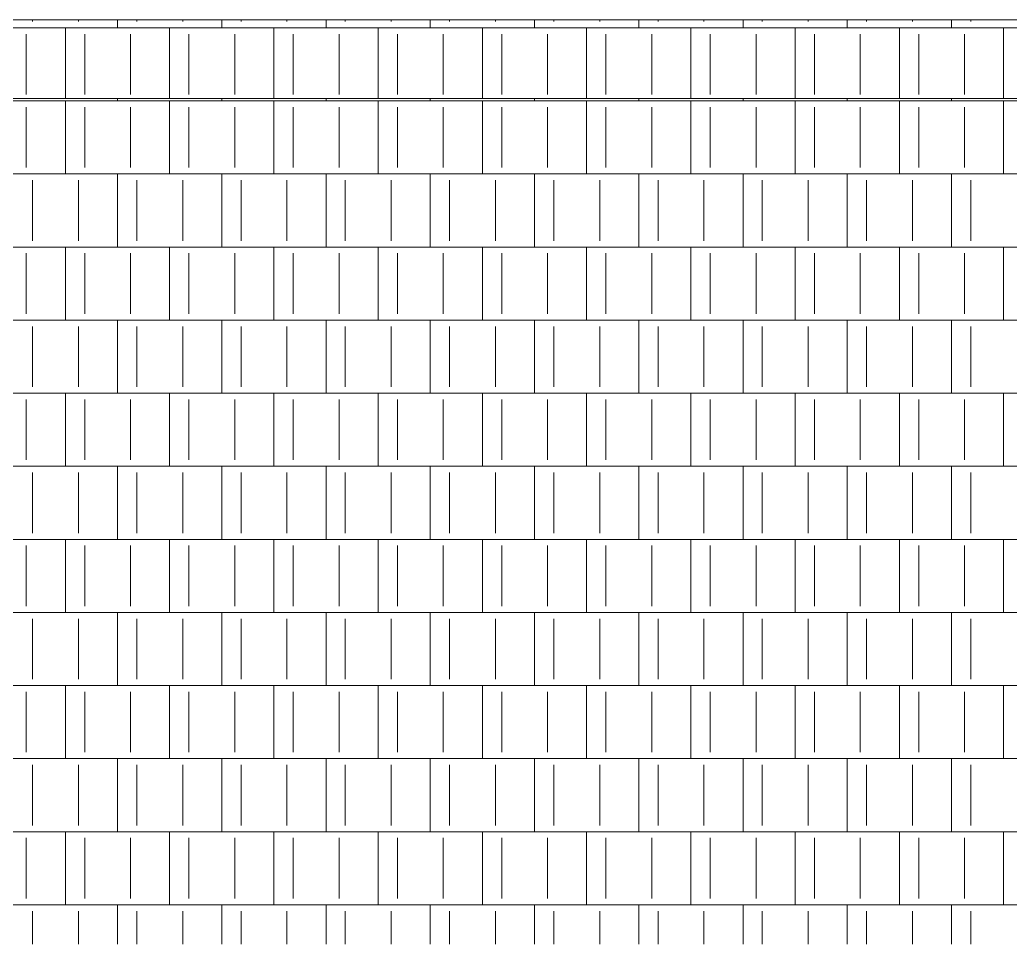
# Model space of a CAD drawing. Header units: metres. Extents: x -111189 to -108577, y -72951 to -72647.
# Drawn here: x -108819.28 to -108817.38, y -72935.984 to -72934.21 of the extents above; entities that cross this region are included whole.
import ezdxf

# ---------------------------------------------------------------- set-up
doc = ezdxf.new("R2010")
doc.units = ezdxf.units.M
doc.header["$MEASUREMENT"] = 0
doc.layers.add('03 - COBERTURA', color=7, linetype='Continuous')
doc.layers.add('05 - PAREDES..35', color=7, linetype='Continuous')

# ---------------------------------------------------------------- blocks, each defined once
blk = doc.blocks.new('*X2182', base_point=(-108649.9121, -72941.9624))
at = {"layer": '05 - PAREDES..35', "color": 251, "linetype": 'Continuous', "lineweight": 13}
for p, q in [((-108819.2552, -72934.2135), (-108819.2552, -72934.2103)), ((-108819.1672, -72934.2135), (-108819.1672, -72934.2103)), ((-108819.0922, -72934.2256), (-108819.0922, -72934.2103)), ((-108819.0552, -72934.2135), (-108819.0552, -72934.2103)), ((-108818.9672, -72934.2135), (-108818.9672, -72934.2103)), ((-108818.8922, -72934.2103), (-108818.8922, -72934.2256)), ((-108818.8552, -72934.2135), (-108818.8552, -72934.2103)), ((-108818.7672, -72934.2135), (-108818.7672, -72934.2103)), ((-108818.6922, -72934.2256), (-108818.6922, -72934.2103)), ((-108818.6552, -72934.2135), (-108818.6552, -72934.2103)), ((-108818.5672, -72934.2135), (-108818.5672, -72934.2103)), ((-108818.4922, -72934.2103), (-108818.4922, -72934.2256)), ((-108818.4552, -72934.2135), (-108818.4552, -72934.2103)), ((-108818.3672, -72934.2135), (-108818.3672, -72934.2103)), ((-108818.2922, -72934.2256), (-108818.2922, -72934.2103)), ((-108818.2552, -72934.2135), (-108818.2552, -72934.2103)), ((-108818.1672, -72934.2135), (-108818.1672, -72934.2103)), ((-108818.0922, -72934.2103), (-108818.0922, -72934.2256)), ((-108818.0552, -72934.2135), (-108818.0552, -72934.2103)), ((-108817.9672, -72934.2135), (-108817.9672, -72934.2103)), ((-108817.8922, -72934.2256), (-108817.8922, -72934.2103)), ((-108817.8552, -72934.2135), (-108817.8552, -72934.2103)), ((-108817.7672, -72934.2135), (-108817.7672, -72934.2103)), ((-108817.6922, -72934.2103), (-108817.6922, -72934.2256)), ((-108817.6552, -72934.2135), (-108817.6552, -72934.2103)), ((-108817.5672, -72934.2135), (-108817.5672, -72934.2103)), ((-108817.4922, -72934.2256), (-108817.4922, -72934.2103)), ((-108817.4552, -72934.2135), (-108817.4552, -72934.2103)), ((-108819.2922, -72934.2256), (-108818.8922, -72934.2256)), ((-108819.1922, -72934.3616), (-108819.1922, -72934.2256)), ((-108818.9922, -72934.3616), (-108818.9922, -72934.2256)), ((-108818.8922, -72934.2256), (-108818.4922, -72934.2256)), ((-108818.7922, -72934.3616), (-108818.7922, -72934.2256)), ((-108818.5922, -72934.3616), (-108818.5922, -72934.2256)), ((-108818.4922, -72934.2256), (-108818.0922, -72934.2256)), ((-108818.3922, -72934.3616), (-108818.3922, -72934.2256)), ((-108818.1922, -72934.3616), (-108818.1922, -72934.2256)), ((-108818.0922, -72934.2256), (-108817.6922, -72934.2256)), ((-108817.9922, -72934.3616), (-108817.9922, -72934.2256)), ((-108817.7922, -72934.3616), (-108817.7922, -72934.2256)), ((-108817.6922, -72934.2256), (-108817.2922, -72934.2256)), ((-108817.5922, -72934.3616), (-108817.5922, -72934.2256)), ((-108817.3922, -72934.3616), (-108817.3922, -72934.2256)), ((-108819.2672, -72934.3538), (-108819.2672, -72934.2376)), ((-108819.1552, -72934.3538), (-108819.1552, -72934.2376)), ((-108819.0672, -72934.3538), (-108819.0672, -72934.2376)), ((-108818.9552, -72934.3538), (-108818.9552, -72934.2376)), ((-108818.8672, -72934.3538), (-108818.8672, -72934.2376)), ((-108818.7552, -72934.3538), (-108818.7552, -72934.2376)), ((-108818.6672, -72934.3538), (-108818.6672, -72934.2376)), ((-108818.5552, -72934.3538), (-108818.5552, -72934.2376)), ((-108818.4672, -72934.3538), (-108818.4672, -72934.2376)), ((-108818.3552, -72934.3538), (-108818.3552, -72934.2376)), ((-108818.2672, -72934.3538), (-108818.2672, -72934.2376)), ((-108818.1552, -72934.3538), (-108818.1552, -72934.2376)), ((-108818.0672, -72934.3538), (-108818.0672, -72934.2376)), ((-108817.9552, -72934.3538), (-108817.9552, -72934.2376)), ((-108817.8672, -72934.3538), (-108817.8672, -72934.2376)), ((-108817.7552, -72934.3538), (-108817.7552, -72934.2376)), ((-108817.6672, -72934.3538), (-108817.6672, -72934.2376)), ((-108817.5552, -72934.3538), (-108817.5552, -72934.2376)), ((-108817.4672, -72934.3538), (-108817.4672, -72934.2376))]:
    blk.add_line(p, q, dxfattribs=at)
blk = doc.blocks.new('Corte Elem_1496_1', base_point=(-108649.9121, -72941.9624))
at = {"layer": '05 - PAREDES..35', "lineweight": 0}
blk.add_blockref('*X2182', (-108649.9121, -72941.9624), dxfattribs=at)
blk = doc.blocks.new('Corte Elem_1506_1', base_point=(-108649.9121, -72941.9624))
at = {"layer": '03 - COBERTURA', "color": 251, "linetype": 'Continuous', "lineweight": 13}
blk.add_line((-108813.9422, -72934.2103), (-108820.7922, -72934.2103), dxfattribs=at)
blk = doc.blocks.new('*X2203', base_point=(-108649.9121, -72941.9624))
at = {"layer": '03 - COBERTURA', "color": 7, "linetype": 'Continuous', "lineweight": 13}
for p, q in [((-108819.1922, -72934.3658), (-108819.5922, -72934.3658)), ((-108818.7922, -72934.3658), (-108819.1922, -72934.3658)), ((-108819.1922, -72934.3658), (-108819.1922, -72934.5061)), ((-108819.0922, -72934.3658), (-108819.0922, -72934.3616)), ((-108818.9922, -72934.5061), (-108818.9922, -72934.3658)), ((-108818.8922, -72934.3658), (-108818.8922, -72934.3616)), ((-108818.3922, -72934.3658), (-108818.7922, -72934.3658)), ((-108818.7922, -72934.3658), (-108818.7922, -72934.5061)), ((-108818.6922, -72934.3658), (-108818.6922, -72934.3616)), ((-108818.5922, -72934.5061), (-108818.5922, -72934.3658)), ((-108818.4922, -72934.3658), (-108818.4922, -72934.3616)), ((-108817.9922, -72934.3658), (-108818.3922, -72934.3658)), ((-108818.3922, -72934.3658), (-108818.3922, -72934.5061)), ((-108818.2922, -72934.3658), (-108818.2922, -72934.3616)), ((-108818.1922, -72934.5061), (-108818.1922, -72934.3658)), ((-108818.0922, -72934.3658), (-108818.0922, -72934.3616)), ((-108817.5922, -72934.3658), (-108817.9922, -72934.3658)), ((-108817.9922, -72934.3658), (-108817.9922, -72934.5061)), ((-108817.8922, -72934.3658), (-108817.8922, -72934.3616)), ((-108817.7922, -72934.5061), (-108817.7922, -72934.3658)), ((-108817.6922, -72934.3658), (-108817.6922, -72934.3616)), ((-108817.1922, -72934.3658), (-108817.5922, -72934.3658)), ((-108817.5922, -72934.3658), (-108817.5922, -72934.5061)), ((-108817.4922, -72934.3658), (-108817.4922, -72934.3616)), ((-108817.3922, -72934.5061), (-108817.3922, -72934.3658)), ((-108819.2672, -72934.494), (-108819.2672, -72934.3779)), ((-108819.1552, -72934.494), (-108819.1552, -72934.3779)), ((-108819.0672, -72934.494), (-108819.0672, -72934.3779)), ((-108818.9552, -72934.494), (-108818.9552, -72934.3779)), ((-108818.8672, -72934.494), (-108818.8672, -72934.3779)), ((-108818.7552, -72934.494), (-108818.7552, -72934.3779)), ((-108818.6672, -72934.494), (-108818.6672, -72934.3779)), ((-108818.5552, -72934.494), (-108818.5552, -72934.3779)), ((-108818.4672, -72934.494), (-108818.4672, -72934.3779)), ((-108818.3552, -72934.494), (-108818.3552, -72934.3779)), ((-108818.2672, -72934.494), (-108818.2672, -72934.3779)), ((-108818.1552, -72934.494), (-108818.1552, -72934.3779)), ((-108818.0672, -72934.494), (-108818.0672, -72934.3779)), ((-108817.9552, -72934.494), (-108817.9552, -72934.3779)), ((-108817.8672, -72934.494), (-108817.8672, -72934.3779)), ((-108817.7552, -72934.494), (-108817.7552, -72934.3779)), ((-108817.6672, -72934.494), (-108817.6672, -72934.3779)), ((-108817.5552, -72934.494), (-108817.5552, -72934.3779)), ((-108817.4672, -72934.494), (-108817.4672, -72934.3779)), ((-108819.5922, -72934.5061), (-108819.1922, -72934.5061)), ((-108819.2552, -72934.6343), (-108819.2552, -72934.5181)), ((-108819.1922, -72934.5061), (-108818.7922, -72934.5061)), ((-108819.1672, -72934.6343), (-108819.1672, -72934.5181)), ((-108819.0922, -72934.6463), (-108819.0922, -72934.5061)), ((-108819.0552, -72934.6343), (-108819.0552, -72934.5181)), ((-108818.9672, -72934.6343), (-108818.9672, -72934.5181)), ((-108818.8922, -72934.6463), (-108818.8922, -72934.5061)), ((-108818.8552, -72934.6343), (-108818.8552, -72934.5181)), ((-108818.7922, -72934.5061), (-108818.3922, -72934.5061)), ((-108818.7672, -72934.6343), (-108818.7672, -72934.5181)), ((-108818.6922, -72934.6463), (-108818.6922, -72934.5061)), ((-108818.6552, -72934.6343), (-108818.6552, -72934.5181)), ((-108818.5672, -72934.6343), (-108818.5672, -72934.5181)), ((-108818.4922, -72934.6463), (-108818.4922, -72934.5061)), ((-108818.4552, -72934.6343), (-108818.4552, -72934.5181)), ((-108818.3922, -72934.5061), (-108817.9922, -72934.5061)), ((-108818.3672, -72934.6343), (-108818.3672, -72934.5181)), ((-108818.2922, -72934.6463), (-108818.2922, -72934.5061)), ((-108818.2552, -72934.6343), (-108818.2552, -72934.5181)), ((-108818.1672, -72934.6343), (-108818.1672, -72934.5181)), ((-108818.0922, -72934.6463), (-108818.0922, -72934.5061)), ((-108818.0552, -72934.6343), (-108818.0552, -72934.5181)), ((-108817.9922, -72934.5061), (-108817.5922, -72934.5061)), ((-108817.9672, -72934.6343), (-108817.9672, -72934.5181)), ((-108817.8922, -72934.6463), (-108817.8922, -72934.5061)), ((-108817.8552, -72934.6343), (-108817.8552, -72934.5181)), ((-108817.7672, -72934.6343), (-108817.7672, -72934.5181)), ((-108817.6922, -72934.6463), (-108817.6922, -72934.5061)), ((-108817.6552, -72934.6343), (-108817.6552, -72934.5181)), ((-108817.5922, -72934.5061), (-108817.1922, -72934.5061)), ((-108817.5672, -72934.6343), (-108817.5672, -72934.5181)), ((-108817.4922, -72934.6463), (-108817.4922, -72934.5061)), ((-108817.4552, -72934.6343), (-108817.4552, -72934.5181)), ((-108819.1922, -72934.6463), (-108819.5922, -72934.6463)), ((-108818.7922, -72934.6463), (-108819.1922, -72934.6463)), ((-108819.1922, -72934.6463), (-108819.1922, -72934.7865)), ((-108818.9922, -72934.7865), (-108818.9922, -72934.6463)), ((-108818.3922, -72934.6463), (-108818.7922, -72934.6463)), ((-108818.7922, -72934.6463), (-108818.7922, -72934.7865)), ((-108818.5922, -72934.7865), (-108818.5922, -72934.6463)), ((-108817.9922, -72934.6463), (-108818.3922, -72934.6463)), ((-108818.3922, -72934.6463), (-108818.3922, -72934.7865)), ((-108818.1922, -72934.7865), (-108818.1922, -72934.6463)), ((-108817.5922, -72934.6463), (-108817.9922, -72934.6463)), ((-108817.9922, -72934.6463), (-108817.9922, -72934.7865)), ((-108817.7922, -72934.7865), (-108817.7922, -72934.6463)), ((-108817.1922, -72934.6463), (-108817.5922, -72934.6463)), ((-108817.5922, -72934.6463), (-108817.5922, -72934.7865)), ((-108817.3922, -72934.7865), (-108817.3922, -72934.6463)), ((-108819.2672, -72934.7745), (-108819.2672, -72934.6584)), ((-108819.1552, -72934.7745), (-108819.1552, -72934.6584)), ((-108819.0672, -72934.7745), (-108819.0672, -72934.6584)), ((-108818.9552, -72934.7745), (-108818.9552, -72934.6584)), ((-108818.8672, -72934.7745), (-108818.8672, -72934.6584)), ((-108818.7552, -72934.7745), (-108818.7552, -72934.6584)), ((-108818.6672, -72934.7745), (-108818.6672, -72934.6584)), ((-108818.5552, -72934.7745), (-108818.5552, -72934.6584)), ((-108818.4672, -72934.7745), (-108818.4672, -72934.6584)), ((-108818.3552, -72934.7745), (-108818.3552, -72934.6584)), ((-108818.2672, -72934.7745), (-108818.2672, -72934.6584)), ((-108818.1552, -72934.7745), (-108818.1552, -72934.6584)), ((-108818.0672, -72934.7745), (-108818.0672, -72934.6584)), ((-108817.9552, -72934.7745), (-108817.9552, -72934.6584)), ((-108817.8672, -72934.7745), (-108817.8672, -72934.6584)), ((-108817.7552, -72934.7745), (-108817.7552, -72934.6584)), ((-108817.6672, -72934.7745), (-108817.6672, -72934.6584)), ((-108817.5552, -72934.7745), (-108817.5552, -72934.6584)), ((-108817.4672, -72934.7745), (-108817.4672, -72934.6584)), ((-108819.5922, -72934.7865), (-108819.1922, -72934.7865)), ((-108819.1922, -72934.7865), (-108818.7922, -72934.7865)), ((-108819.0922, -72934.9268), (-108819.0922, -72934.7865)), ((-108818.8922, -72934.9268), (-108818.8922, -72934.7865)), ((-108818.7922, -72934.7865), (-108818.3922, -72934.7865)), ((-108818.6922, -72934.9268), (-108818.6922, -72934.7865)), ((-108818.4922, -72934.9268), (-108818.4922, -72934.7865)), ((-108818.3922, -72934.7865), (-108817.9922, -72934.7865)), ((-108818.2922, -72934.9268), (-108818.2922, -72934.7865)), ((-108818.0922, -72934.9268), (-108818.0922, -72934.7865)), ((-108817.9922, -72934.7865), (-108817.5922, -72934.7865)), ((-108817.8922, -72934.9268), (-108817.8922, -72934.7865)), ((-108817.6922, -72934.9268), (-108817.6922, -72934.7865)), ((-108817.5922, -72934.7865), (-108817.1922, -72934.7865)), ((-108817.4922, -72934.9268), (-108817.4922, -72934.7865)), ((-108819.2552, -72934.9147), (-108819.2552, -72934.7986)), ((-108819.1672, -72934.9147), (-108819.1672, -72934.7986)), ((-108819.0552, -72934.9147), (-108819.0552, -72934.7986)), ((-108818.9672, -72934.9147), (-108818.9672, -72934.7986)), ((-108818.8552, -72934.9147), (-108818.8552, -72934.7986)), ((-108818.7672, -72934.9147), (-108818.7672, -72934.7986)), ((-108818.6552, -72934.9147), (-108818.6552, -72934.7986)), ((-108818.5672, -72934.9147), (-108818.5672, -72934.7986)), ((-108818.4552, -72934.9147), (-108818.4552, -72934.7986)), ((-108818.3672, -72934.9147), (-108818.3672, -72934.7986)), ((-108818.2552, -72934.9147), (-108818.2552, -72934.7986)), ((-108818.1672, -72934.9147), (-108818.1672, -72934.7986)), ((-108818.0552, -72934.9147), (-108818.0552, -72934.7986)), ((-108817.9672, -72934.9147), (-108817.9672, -72934.7986)), ((-108817.8552, -72934.9147), (-108817.8552, -72934.7986)), ((-108817.7672, -72934.9147), (-108817.7672, -72934.7986)), ((-108817.6552, -72934.9147), (-108817.6552, -72934.7986)), ((-108817.5672, -72934.9147), (-108817.5672, -72934.7986)), ((-108817.4552, -72934.9147), (-108817.4552, -72934.7986)), ((-108819.1922, -72934.9268), (-108819.5922, -72934.9268)), ((-108819.2672, -72935.055), (-108819.2672, -72934.9388)), ((-108818.7922, -72934.9268), (-108819.1922, -72934.9268)), ((-108819.1922, -72934.9268), (-108819.1922, -72935.067)), ((-108819.1552, -72935.055), (-108819.1552, -72934.9388)), ((-108819.0672, -72935.055), (-108819.0672, -72934.9388)), ((-108818.9922, -72935.067), (-108818.9922, -72934.9268)), ((-108818.9552, -72935.055), (-108818.9552, -72934.9388)), ((-108818.8672, -72935.055), (-108818.8672, -72934.9388)), ((-108818.3922, -72934.9268), (-108818.7922, -72934.9268)), ((-108818.7922, -72934.9268), (-108818.7922, -72935.067)), ((-108818.7552, -72935.055), (-108818.7552, -72934.9388)), ((-108818.6672, -72935.055), (-108818.6672, -72934.9388)), ((-108818.5922, -72935.067), (-108818.5922, -72934.9268)), ((-108818.5552, -72935.055), (-108818.5552, -72934.9388)), ((-108818.4672, -72935.055), (-108818.4672, -72934.9388)), ((-108817.9922, -72934.9268), (-108818.3922, -72934.9268)), ((-108818.3922, -72934.9268), (-108818.3922, -72935.067)), ((-108818.3552, -72935.055), (-108818.3552, -72934.9388)), ((-108818.2672, -72935.055), (-108818.2672, -72934.9388)), ((-108818.1922, -72935.067), (-108818.1922, -72934.9268)), ((-108818.1552, -72935.055), (-108818.1552, -72934.9388)), ((-108818.0672, -72935.055), (-108818.0672, -72934.9388)), ((-108817.5922, -72934.9268), (-108817.9922, -72934.9268)), ((-108817.9922, -72934.9268), (-108817.9922, -72935.067)), ((-108817.9552, -72935.055), (-108817.9552, -72934.9388)), ((-108817.8672, -72935.055), (-108817.8672, -72934.9388)), ((-108817.7922, -72935.067), (-108817.7922, -72934.9268)), ((-108817.7552, -72935.055), (-108817.7552, -72934.9388)), ((-108817.6672, -72935.055), (-108817.6672, -72934.9388)), ((-108817.1922, -72934.9268), (-108817.5922, -72934.9268)), ((-108817.5922, -72934.9268), (-108817.5922, -72935.067)), ((-108817.5552, -72935.055), (-108817.5552, -72934.9388)), ((-108817.4672, -72935.055), (-108817.4672, -72934.9388)), ((-108817.3922, -72935.067), (-108817.3922, -72934.9268)), ((-108819.5922, -72935.067), (-108819.1922, -72935.067)), ((-108819.1922, -72935.067), (-108818.7922, -72935.067)), ((-108819.0922, -72935.2073), (-108819.0922, -72935.067)), ((-108818.8922, -72935.2073), (-108818.8922, -72935.067)), ((-108818.7922, -72935.067), (-108818.3922, -72935.067)), ((-108818.6922, -72935.2073), (-108818.6922, -72935.067)), ((-108818.4922, -72935.2073), (-108818.4922, -72935.067)), ((-108818.3922, -72935.067), (-108817.9922, -72935.067)), ((-108818.2922, -72935.2073), (-108818.2922, -72935.067)), ((-108818.0922, -72935.2073), (-108818.0922, -72935.067)), ((-108817.9922, -72935.067), (-108817.5922, -72935.067)), ((-108817.8922, -72935.2073), (-108817.8922, -72935.067)), ((-108817.6922, -72935.2073), (-108817.6922, -72935.067)), ((-108817.5922, -72935.067), (-108817.1922, -72935.067)), ((-108817.4922, -72935.2073), (-108817.4922, -72935.067)), ((-108819.2552, -72935.1952), (-108819.2552, -72935.0791)), ((-108819.1672, -72935.1952), (-108819.1672, -72935.0791)), ((-108819.0552, -72935.1952), (-108819.0552, -72935.0791)), ((-108818.9672, -72935.1952), (-108818.9672, -72935.0791)), ((-108818.8552, -72935.1952), (-108818.8552, -72935.0791)), ((-108818.7672, -72935.1952), (-108818.7672, -72935.0791)), ((-108818.6552, -72935.1952), (-108818.6552, -72935.0791)), ((-108818.5672, -72935.1952), (-108818.5672, -72935.0791)), ((-108818.4552, -72935.1952), (-108818.4552, -72935.0791)), ((-108818.3672, -72935.1952), (-108818.3672, -72935.0791)), ((-108818.2552, -72935.1952), (-108818.2552, -72935.0791)), ((-108818.1672, -72935.1952), (-108818.1672, -72935.0791)), ((-108818.0552, -72935.1952), (-108818.0552, -72935.0791)), ((-108817.9672, -72935.1952), (-108817.9672, -72935.0791)), ((-108817.8552, -72935.1952), (-108817.8552, -72935.0791)), ((-108817.7672, -72935.1952), (-108817.7672, -72935.0791)), ((-108817.6552, -72935.1952), (-108817.6552, -72935.0791)), ((-108817.5672, -72935.1952), (-108817.5672, -72935.0791)), ((-108817.4552, -72935.1952), (-108817.4552, -72935.0791)), ((-108819.1922, -72935.2073), (-108819.5922, -72935.2073)), ((-108819.2672, -72935.3355), (-108819.2672, -72935.2193)), ((-108818.7922, -72935.2073), (-108819.1922, -72935.2073)), ((-108819.1922, -72935.2073), (-108819.1922, -72935.3475)), ((-108819.1552, -72935.3355), (-108819.1552, -72935.2193)), ((-108819.0672, -72935.3355), (-108819.0672, -72935.2193)), ((-108818.9922, -72935.3475), (-108818.9922, -72935.2073)), ((-108818.9552, -72935.3355), (-108818.9552, -72935.2193)), ((-108818.8672, -72935.3355), (-108818.8672, -72935.2193)), ((-108818.3922, -72935.2073), (-108818.7922, -72935.2073)), ((-108818.7922, -72935.2073), (-108818.7922, -72935.3475)), ((-108818.7552, -72935.3355), (-108818.7552, -72935.2193)), ((-108818.6672, -72935.3355), (-108818.6672, -72935.2193)), ((-108818.5922, -72935.3475), (-108818.5922, -72935.2073)), ((-108818.5552, -72935.3355), (-108818.5552, -72935.2193)), ((-108818.4672, -72935.3355), (-108818.4672, -72935.2193)), ((-108817.9922, -72935.2073), (-108818.3922, -72935.2073)), ((-108818.3922, -72935.2073), (-108818.3922, -72935.3475)), ((-108818.3552, -72935.3355), (-108818.3552, -72935.2193)), ((-108818.2672, -72935.3355), (-108818.2672, -72935.2193)), ((-108818.1922, -72935.3475), (-108818.1922, -72935.2073)), ((-108818.1552, -72935.3355), (-108818.1552, -72935.2193)), ((-108818.0672, -72935.3355), (-108818.0672, -72935.2193)), ((-108817.5922, -72935.2073), (-108817.9922, -72935.2073)), ((-108817.9922, -72935.2073), (-108817.9922, -72935.3475)), ((-108817.9552, -72935.3355), (-108817.9552, -72935.2193)), ((-108817.8672, -72935.3355), (-108817.8672, -72935.2193)), ((-108817.7922, -72935.3475), (-108817.7922, -72935.2073)), ((-108817.7552, -72935.3355), (-108817.7552, -72935.2193)), ((-108817.6672, -72935.3355), (-108817.6672, -72935.2193)), ((-108817.1922, -72935.2073), (-108817.5922, -72935.2073)), ((-108817.5922, -72935.2073), (-108817.5922, -72935.3475)), ((-108817.5552, -72935.3355), (-108817.5552, -72935.2193)), ((-108817.4672, -72935.3355), (-108817.4672, -72935.2193)), ((-108817.3922, -72935.3475), (-108817.3922, -72935.2073)), ((-108819.5922, -72935.3475), (-108819.1922, -72935.3475)), ((-108819.1922, -72935.3475), (-108818.7922, -72935.3475)), ((-108819.0922, -72935.4877), (-108819.0922, -72935.3475)), ((-108818.8922, -72935.4877), (-108818.8922, -72935.3475)), ((-108818.7922, -72935.3475), (-108818.3922, -72935.3475)), ((-108818.6922, -72935.4877), (-108818.6922, -72935.3475)), ((-108818.4922, -72935.4877), (-108818.4922, -72935.3475)), ((-108818.3922, -72935.3475), (-108817.9922, -72935.3475)), ((-108818.2922, -72935.4877), (-108818.2922, -72935.3475)), ((-108818.0922, -72935.4877), (-108818.0922, -72935.3475)), ((-108817.9922, -72935.3475), (-108817.5922, -72935.3475)), ((-108817.8922, -72935.4877), (-108817.8922, -72935.3475)), ((-108817.6922, -72935.4877), (-108817.6922, -72935.3475)), ((-108817.5922, -72935.3475), (-108817.1922, -72935.3475)), ((-108817.4922, -72935.4877), (-108817.4922, -72935.3475)), ((-108819.2552, -72935.4757), (-108819.2552, -72935.3596)), ((-108819.1672, -72935.4757), (-108819.1672, -72935.3596)), ((-108819.0552, -72935.4757), (-108819.0552, -72935.3596)), ((-108818.9672, -72935.4757), (-108818.9672, -72935.3596)), ((-108818.8552, -72935.4757), (-108818.8552, -72935.3596)), ((-108818.7672, -72935.4757), (-108818.7672, -72935.3596)), ((-108818.6552, -72935.4757), (-108818.6552, -72935.3596)), ((-108818.5672, -72935.4757), (-108818.5672, -72935.3596)), ((-108818.4552, -72935.4757), (-108818.4552, -72935.3596)), ((-108818.3672, -72935.4757), (-108818.3672, -72935.3596)), ((-108818.2552, -72935.4757), (-108818.2552, -72935.3596)), ((-108818.1672, -72935.4757), (-108818.1672, -72935.3596)), ((-108818.0552, -72935.4757), (-108818.0552, -72935.3596)), ((-108817.9672, -72935.4757), (-108817.9672, -72935.3596)), ((-108817.8552, -72935.4757), (-108817.8552, -72935.3596)), ((-108817.7672, -72935.4757), (-108817.7672, -72935.3596)), ((-108817.6552, -72935.4757), (-108817.6552, -72935.3596)), ((-108817.5672, -72935.4757), (-108817.5672, -72935.3596)), ((-108817.4552, -72935.4757), (-108817.4552, -72935.3596)), ((-108819.1922, -72935.4877), (-108819.5922, -72935.4877)), ((-108818.7922, -72935.4877), (-108819.1922, -72935.4877)), ((-108819.1922, -72935.4877), (-108819.1922, -72935.628)), ((-108818.9922, -72935.628), (-108818.9922, -72935.4877)), ((-108818.3922, -72935.4877), (-108818.7922, -72935.4877)), ((-108818.7922, -72935.4877), (-108818.7922, -72935.628)), ((-108818.5922, -72935.628), (-108818.5922, -72935.4877)), ((-108817.9922, -72935.4877), (-108818.3922, -72935.4877)), ((-108818.3922, -72935.4877), (-108818.3922, -72935.628)), ((-108818.1922, -72935.628), (-108818.1922, -72935.4877)), ((-108817.5922, -72935.4877), (-108817.9922, -72935.4877)), ((-108817.9922, -72935.4877), (-108817.9922, -72935.628)), ((-108817.7922, -72935.628), (-108817.7922, -72935.4877)), ((-108817.1922, -72935.4877), (-108817.5922, -72935.4877)), ((-108817.5922, -72935.4877), (-108817.5922, -72935.628)), ((-108817.3922, -72935.628), (-108817.3922, -72935.4877)), ((-108819.2672, -72935.6159), (-108819.2672, -72935.4998)), ((-108819.1552, -72935.6159), (-108819.1552, -72935.4998)), ((-108819.0672, -72935.6159), (-108819.0672, -72935.4998)), ((-108818.9552, -72935.6159), (-108818.9552, -72935.4998)), ((-108818.8672, -72935.6159), (-108818.8672, -72935.4998)), ((-108818.7552, -72935.6159), (-108818.7552, -72935.4998)), ((-108818.6672, -72935.6159), (-108818.6672, -72935.4998)), ((-108818.5552, -72935.6159), (-108818.5552, -72935.4998)), ((-108818.4672, -72935.6159), (-108818.4672, -72935.4998)), ((-108818.3552, -72935.6159), (-108818.3552, -72935.4998)), ((-108818.2672, -72935.6159), (-108818.2672, -72935.4998)), ((-108818.1552, -72935.6159), (-108818.1552, -72935.4998)), ((-108818.0672, -72935.6159), (-108818.0672, -72935.4998)), ((-108817.9552, -72935.6159), (-108817.9552, -72935.4998)), ((-108817.8672, -72935.6159), (-108817.8672, -72935.4998)), ((-108817.7552, -72935.6159), (-108817.7552, -72935.4998)), ((-108817.6672, -72935.6159), (-108817.6672, -72935.4998)), ((-108817.5552, -72935.6159), (-108817.5552, -72935.4998)), ((-108817.4672, -72935.6159), (-108817.4672, -72935.4998)), ((-108819.5922, -72935.628), (-108819.1922, -72935.628)), ((-108819.2552, -72935.7562), (-108819.2552, -72935.64)), ((-108819.1922, -72935.628), (-108818.7922, -72935.628)), ((-108819.1672, -72935.7562), (-108819.1672, -72935.64)), ((-108819.0922, -72935.7682), (-108819.0922, -72935.628)), ((-108819.0552, -72935.7562), (-108819.0552, -72935.64)), ((-108818.9672, -72935.7562), (-108818.9672, -72935.64)), ((-108818.8922, -72935.7682), (-108818.8922, -72935.628)), ((-108818.8552, -72935.7562), (-108818.8552, -72935.64)), ((-108818.7922, -72935.628), (-108818.3922, -72935.628)), ((-108818.7672, -72935.7562), (-108818.7672, -72935.64)), ((-108818.6922, -72935.7682), (-108818.6922, -72935.628)), ((-108818.6552, -72935.7562), (-108818.6552, -72935.64)), ((-108818.5672, -72935.7562), (-108818.5672, -72935.64)), ((-108818.4922, -72935.7682), (-108818.4922, -72935.628)), ((-108818.4552, -72935.7562), (-108818.4552, -72935.64)), ((-108818.3922, -72935.628), (-108817.9922, -72935.628)), ((-108818.3672, -72935.7562), (-108818.3672, -72935.64)), ((-108818.2922, -72935.7682), (-108818.2922, -72935.628)), ((-108818.2552, -72935.7562), (-108818.2552, -72935.64)), ((-108818.1672, -72935.7562), (-108818.1672, -72935.64)), ((-108818.0922, -72935.7682), (-108818.0922, -72935.628)), ((-108818.0552, -72935.7562), (-108818.0552, -72935.64)), ((-108817.9922, -72935.628), (-108817.5922, -72935.628)), ((-108817.9672, -72935.7562), (-108817.9672, -72935.64)), ((-108817.8922, -72935.7682), (-108817.8922, -72935.628)), ((-108817.8552, -72935.7562), (-108817.8552, -72935.64)), ((-108817.7672, -72935.7562), (-108817.7672, -72935.64)), ((-108817.6922, -72935.7682), (-108817.6922, -72935.628)), ((-108817.6552, -72935.7562), (-108817.6552, -72935.64)), ((-108817.5922, -72935.628), (-108817.1922, -72935.628)), ((-108817.5672, -72935.7562), (-108817.5672, -72935.64)), ((-108817.4922, -72935.7682), (-108817.4922, -72935.628)), ((-108817.4552, -72935.7562), (-108817.4552, -72935.64)), ((-108819.1922, -72935.7682), (-108819.5922, -72935.7682)), ((-108818.7922, -72935.7682), (-108819.1922, -72935.7682)), ((-108819.1922, -72935.7682), (-108819.1922, -72935.9085)), ((-108818.9922, -72935.9085), (-108818.9922, -72935.7682)), ((-108818.3922, -72935.7682), (-108818.7922, -72935.7682)), ((-108818.7922, -72935.7682), (-108818.7922, -72935.9085)), ((-108818.5922, -72935.9085), (-108818.5922, -72935.7682)), ((-108817.9922, -72935.7682), (-108818.3922, -72935.7682)), ((-108818.3922, -72935.7682), (-108818.3922, -72935.9085)), ((-108818.1922, -72935.9085), (-108818.1922, -72935.7682)), ((-108817.5922, -72935.7682), (-108817.9922, -72935.7682)), ((-108817.9922, -72935.7682), (-108817.9922, -72935.9085)), ((-108817.7922, -72935.9085), (-108817.7922, -72935.7682)), ((-108817.1922, -72935.7682), (-108817.5922, -72935.7682)), ((-108817.5922, -72935.7682), (-108817.5922, -72935.9085)), ((-108817.3922, -72935.9085), (-108817.3922, -72935.7682)), ((-108819.2672, -72935.8964), (-108819.2672, -72935.7803)), ((-108819.1552, -72935.8964), (-108819.1552, -72935.7803)), ((-108819.0672, -72935.8964), (-108819.0672, -72935.7803)), ((-108818.9552, -72935.8964), (-108818.9552, -72935.7803)), ((-108818.8672, -72935.8964), (-108818.8672, -72935.7803)), ((-108818.7552, -72935.8964), (-108818.7552, -72935.7803)), ((-108818.6672, -72935.8964), (-108818.6672, -72935.7803)), ((-108818.5552, -72935.8964), (-108818.5552, -72935.7803)), ((-108818.4672, -72935.8964), (-108818.4672, -72935.7803)), ((-108818.3552, -72935.8964), (-108818.3552, -72935.7803)), ((-108818.2672, -72935.8964), (-108818.2672, -72935.7803)), ((-108818.1552, -72935.8964), (-108818.1552, -72935.7803)), ((-108818.0672, -72935.8964), (-108818.0672, -72935.7803)), ((-108817.9552, -72935.8964), (-108817.9552, -72935.7803)), ((-108817.8672, -72935.8964), (-108817.8672, -72935.7803)), ((-108817.7552, -72935.8964), (-108817.7552, -72935.7803)), ((-108817.6672, -72935.8964), (-108817.6672, -72935.7803)), ((-108817.5552, -72935.8964), (-108817.5552, -72935.7803)), ((-108817.4672, -72935.8964), (-108817.4672, -72935.7803)), ((-108819.5922, -72935.9085), (-108819.1922, -72935.9085)), ((-108819.2552, -72935.9841), (-108819.2552, -72935.9205)), ((-108819.1922, -72935.9085), (-108818.7922, -72935.9085)), ((-108819.1672, -72935.9841), (-108819.1672, -72935.9205)), ((-108819.0922, -72935.9841), (-108819.0922, -72935.9085)), ((-108819.0552, -72935.9841), (-108819.0552, -72935.9205)), ((-108818.9672, -72935.9841), (-108818.9672, -72935.9205)), ((-108818.8922, -72935.9841), (-108818.8922, -72935.9085)), ((-108818.8552, -72935.9841), (-108818.8552, -72935.9205)), ((-108818.7922, -72935.9085), (-108818.3922, -72935.9085)), ((-108818.7672, -72935.9841), (-108818.7672, -72935.9205)), ((-108818.6922, -72935.9841), (-108818.6922, -72935.9085)), ((-108818.6552, -72935.9841), (-108818.6552, -72935.9205)), ((-108818.5672, -72935.9841), (-108818.5672, -72935.9205)), ((-108818.4922, -72935.9841), (-108818.4922, -72935.9085)), ((-108818.4552, -72935.9841), (-108818.4552, -72935.9205)), ((-108818.3922, -72935.9085), (-108817.9922, -72935.9085)), ((-108818.3672, -72935.9841), (-108818.3672, -72935.9205)), ((-108818.2922, -72935.9841), (-108818.2922, -72935.9085)), ((-108818.2552, -72935.9841), (-108818.2552, -72935.9205)), ((-108818.1672, -72935.9841), (-108818.1672, -72935.9205)), ((-108818.0922, -72935.9841), (-108818.0922, -72935.9085)), ((-108818.0552, -72935.9841), (-108818.0552, -72935.9205)), ((-108817.9922, -72935.9085), (-108817.5922, -72935.9085)), ((-108817.9672, -72935.9841), (-108817.9672, -72935.9205)), ((-108817.8922, -72935.9841), (-108817.8922, -72935.9085)), ((-108817.8552, -72935.9841), (-108817.8552, -72935.9205)), ((-108817.7672, -72935.9841), (-108817.7672, -72935.9205)), ((-108817.6922, -72935.9841), (-108817.6922, -72935.9085)), ((-108817.6552, -72935.9841), (-108817.6552, -72935.9205)), ((-108817.5922, -72935.9085), (-108817.1922, -72935.9085)), ((-108817.5672, -72935.9841), (-108817.5672, -72935.9205)), ((-108817.4922, -72935.9841), (-108817.4922, -72935.9085)), ((-108817.4552, -72935.9841), (-108817.4552, -72935.9205))]:
    blk.add_line(p, q, dxfattribs=at)
blk = doc.blocks.new('Corte Elem_1507_1', base_point=(-108649.9121, -72941.9624))
at = {"layer": '03 - COBERTURA', "color": 7, "linetype": 'Continuous', "lineweight": 13}
blk.add_line((-108815.1422, -72934.3616), (-108820.7922, -72934.3616), dxfattribs=at)
at = {"layer": '03 - COBERTURA', "lineweight": 0}
blk.add_blockref('*X2203', (-108649.9121, -72941.9624), dxfattribs=at)

msp = doc.modelspace()

# ---------------------------------------------------------------- block references
at = {"layer": '03 - COBERTURA', "lineweight": 0}
for name in ['Corte Elem_1506_1', 'Corte Elem_1507_1']:
    msp.add_blockref(name, (-108649.9121, -72941.9624), dxfattribs=at)
at = {"layer": '05 - PAREDES..35', "lineweight": 0}
msp.add_blockref('Corte Elem_1496_1', (-108649.9121, -72941.9624), dxfattribs=at)

doc.saveas('drawing.dxf')
